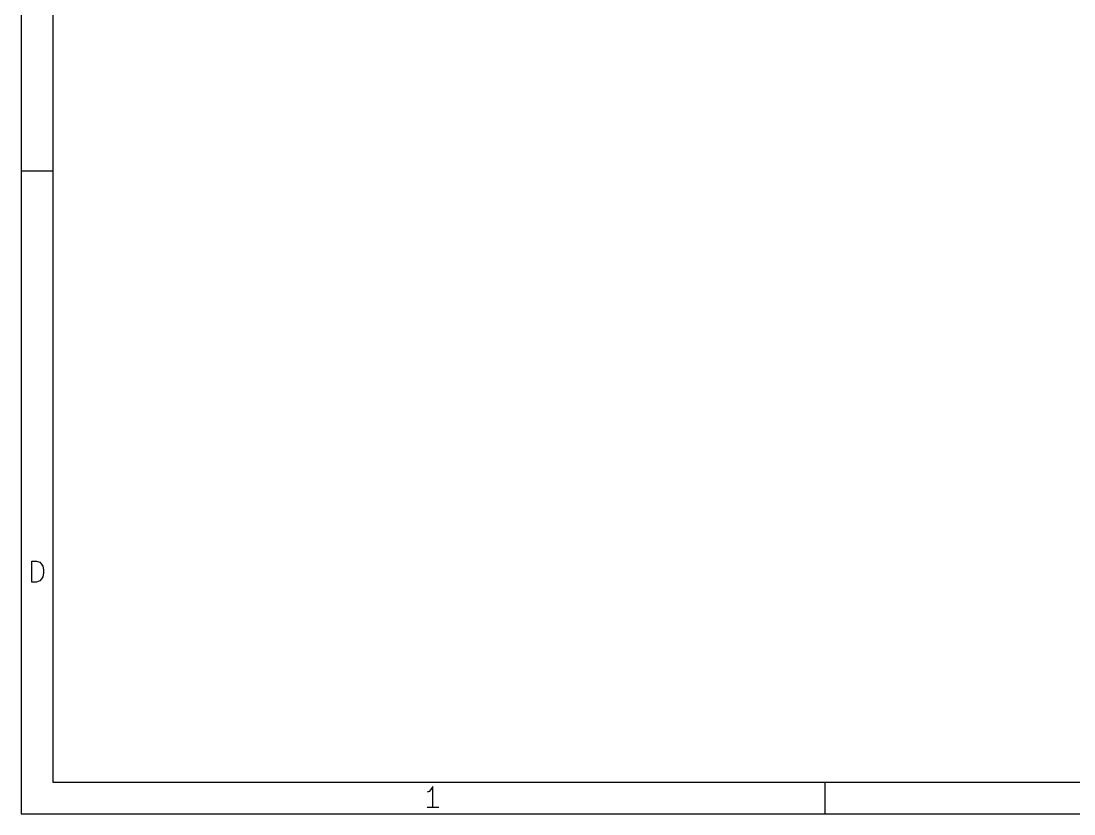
# Model space of a CAD drawing. Extents: x 10 to 287, y -200 to -10.
# Drawn here: x 10 to 75.5, y -200 to -150.7 of the extents above; entities that cross this region are included whole.
import ezdxf

# ---------------------------------------------------------------- set-up
doc = ezdxf.new("R2010")
doc.units = 0
doc.header["$MEASUREMENT"] = 0

msp = doc.modelspace()

# ---------------------------------------------------------------- linework, layer by layer
at = {"layer": 'Red 2'}
for p, q in [((10.0076, -10.0076), (10.0076, -200)), ((11.9888, -11.9888), (11.9888, -198.018)), ((10.0076, -159.995), (11.9888, -159.995)), ((10.668, -185.572), (10.668, -184.277)), ((10.668, -184.277), (10.9728, -184.277)), ((10.9728, -184.277), (11.176, -184.328)), ((11.176, -184.328), (11.2776, -184.455)), ((11.2776, -184.455), (11.3538, -184.582)), ((11.3538, -184.582), (11.4046, -184.81)), ((11.3538, -185.242), (11.2776, -185.369)), ((11.4046, -185.014), (11.3538, -185.242)), ((11.4046, -184.81), (11.4046, -185.014)), ((10.9728, -185.572), (10.668, -185.572)), ((11.176, -185.496), (10.9728, -185.572)), ((11.2776, -185.369), (11.176, -185.496)), ((11.9888, -198.018), (285.013, -198.018)), ((35.6108, -198.298), (35.4838, -198.476)), ((35.6108, -199.593), (35.6108, -198.298)), ((59.9948, -198.018), (59.9948, -200)), ((35.3822, -198.603), (35.2552, -198.653)), ((35.4838, -198.476), (35.3822, -198.603)), ((35.9918, -199.593), (35.2552, -199.593)), ((10.0076, -200), (286.995, -200))]:
    msp.add_line(p, q, dxfattribs=at)

doc.saveas('drawing.dxf')
